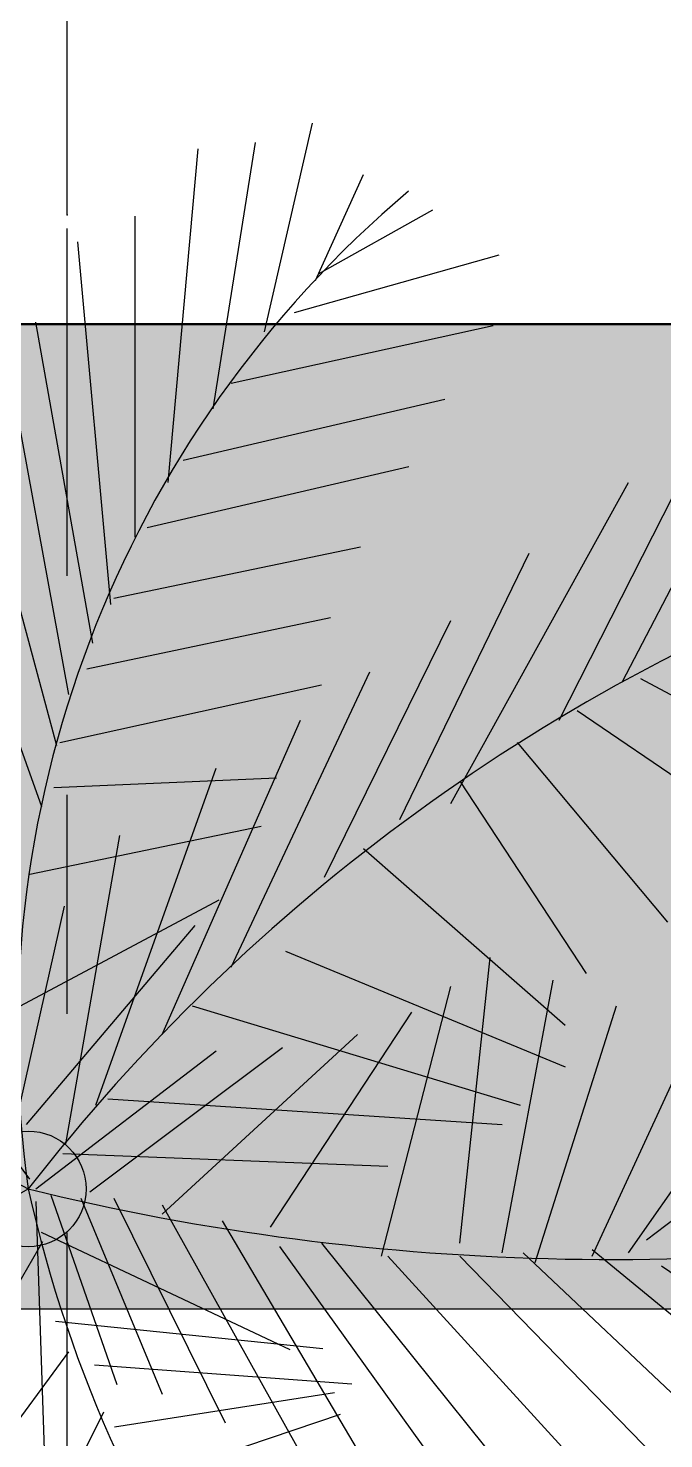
# Model space of a CAD drawing. Header units: millimetres. Extents: x 10610 to 10705, y -16613.7 to -16584.2.
# Drawn here: x 10617.248 to 10617.538, y -16587.703 to -16587.058 of the extents above; entities that cross this region are included whole.
import ezdxf
from ezdxf.enums import TextEntityAlignment as Align

# ---------------------------------------------------------------- set-up
doc = ezdxf.new("R2010")
doc.units = ezdxf.units.MM
doc.linetypes.add('Punto & Rayas', pattern=[0.335139, 0.15875, -0.088194, 0, -0.088194])
doc.layers.add('01_GRIS 250', color=250, linetype='Continuous', lineweight=9)
doc.layers.add('Nuevo_Estructura - Forjados', color=7, linetype='Continuous')
doc.layers.add('Nuevo_Estructura - Forjados_Pluma_Nº__209', color=7, linetype='Continuous', lineweight=30, true_color=0x3e4f7b)
doc.layers.add('Nuevo_Estructura - Forjados_Pluma_Nº__219', color=7, linetype='Continuous', lineweight=13, true_color=0x404b6a)
doc.styles.add('Estilo_Generado_1', font='arial.ttf')

# ---------------------------------------------------------------- blocks, each defined once
blk = doc.blocks.new('A$C3BDE78F2')
at = {"color": 64, "lineweight": 25}
for p, q in [((1.3223, 1.4622), (1.6759, 1.7241)), ((1.2369, 1.4448), (0.8046, 1.6951)), ((1.0874, 1.4093), (0.7718, 1.6414)), ((1.8287, 1.4458), (2.2871, 1.6095)), ((1.0054, 1.3617), (0.6015, 1.562)), ((1.9116, 1.4253), (2.3526, 1.544)), ((1.9815, 1.409), (2.4748, 1.499)), ((1.3369, 1.4948), (1.6933, 1.4149)), ((1.3965, 1.4663), (1.6672, 1.2371)), ((1.558, 1.4745), (1.7021, 1.2043)), ((1.737, 1.4622), (1.8025, 1.1471)), ((1.2917, 1.454), (0.6937, 1.4335)), ((1.2499, 1.4464), (1.0904, 1.1085)), ((1.3092, 1.454), (1.4969, 1.2084)), ((2.0513, 1.3762), (2.4879, 1.454)), ((1.3005, 1.4335), (1.0429, 1.3435)), ((1.1291, 1.4269), (1.0917, 1.0633)), ((1.8549, 1.4294), (1.868, 1.1266)), ((1.916, 1.4212), (1.9946, 1.0652)), ((1.3572, 1.4172), (1.3398, 0.9752)), ((1.3703, 1.4131), (1.7894, 1.3394)), ((1.2961, 1.3926), (1.0298, 1.2821)), ((2.0164, 1.3844), (2.0863, 1.0529)), ((2.1037, 1.3517), (2.597, 1.3967)), ((1.0698, 1.374), (1.0439, 1.0242)), ((1.3048, 1.3803), (1.5013, 1.1184)), ((1.4227, 1.3721), (1.8811, 1.2084)), ((0.9853, 1.3468), (1.0321, 1.0474)), ((1.2961, 1.3476), (0.9905, 1.1962)), ((1.4314, 1.3558), (1.3965, 0.8197)), ((2.1124, 1.3476), (2.1823, 1.012)), ((0.9104, 1.3125), (1.0023, 1.0395)), ((2.1954, 1.3189), (2.6319, 1.3189)), ((2.2085, 1.3026), (2.2914, 0.9465)), ((1.2874, 1.2821), (0.9207, 1.0775)), ((1.2743, 1.2821), (1.5187, 1.0161)), ((1.5187, 1.2821), (1.9466, 1.0939)), ((2.2696, 1.2739), (2.7236, 1.233)), ((2.3002, 1.2535), (2.3831, 0.8974)), ((1.558, 1.2412), (1.4227, 0.7951)), ((2.37, 1.2125), (2.7323, 1.1552)), ((1.2655, 1.2003), (0.8639, 0.9629)), ((1.6104, 1.188), (2.012, 0.9997)), ((2.4049, 1.188), (2.4835, 0.8319)), ((1.2568, 1.1348), (1.5493, 0.9424)), ((2.4748, 1.143), (2.7585, 1.0775)), ((1.2306, 1.1225), (0.8552, 0.8524)), ((1.6322, 1.1143), (1.4751, 0.7337)), ((2.501, 1.102), (2.5796, 0.8237)), ((1.235, 1.0652), (0.8377, 0.746)), ((1.7327, 1.0611), (2.0819, 0.8892)), ((2.5446, 1.0734), (2.6887, 1.0079)), ((2.5534, 1.0693), (2.6407, 0.9138)), ((1.7719, 1.0079), (1.5318, 0.7337)), ((1.2175, 0.9834), (1.5842, 0.8892)), ((1.2175, 0.9752), (0.8858, 0.6723)), ((1.8112, 0.9588), (2.1736, 0.7828)), ((1.8331, 0.8892), (2.2696, 0.6478)), ((1.2175, 0.877), (0.877, 0.5455)), ((1.235, 0.877), (1.6235, 0.836)), ((1.8636, 0.877), (1.6017, 0.7051)), ((1.2219, 0.8197), (1.593, 0.7501)), ((1.2219, 0.791), (0.8858, 0.435)), ((1.916, 0.7992), (1.6715, 0.5946)), ((1.2088, 0.7746), (1.558, 0.6641)), ((1.9466, 0.7419), (2.3089, 0.5577)), ((1.9597, 0.7173), (1.7588, 0.4227)), ((1.2263, 0.6969), (0.9338, 0.3408)), ((1.2175, 0.6969), (1.51, 0.5618)), ((1.9989, 0.656), (2.3133, 0.4923)), ((1.2219, 0.6478), (1.462, 0.48)), ((1.2394, 0.6232), (1.462, 0.3327)), ((2.0033, 0.6314), (1.82, 0.2917)), ((1.2044, 0.6028), (0.9774, 0.2713))]:
    blk.add_line(p, q, dxfattribs=at)
blk.add_circle((1.3088, 1.4642), 0.0787, dxfattribs=at)
for centre, radius, start, end in [((2.0453, 1.8943), 0.8529, 92.1665, 210.2856), ((2.4541, 0.8538), 1.2978, 82.9277, 151.9425), ((1.5195, -0.0223), 1.5013, 40.2097, 98.065), ((1.7056, -0.3138), 1.8217, 102.5794, 150.2919), ((4.5515, 0.6699), 3.3386, 166.2356, 191.5745), ((-0.2939, -0.6019), 2.6148, 19.8421, 52.1981)]:
    blk.add_arc(centre, radius, start, end, dxfattribs=at)
blk = doc.blocks.new('Marcador de red estándar')
at = {"layer": 'Nuevo_Estructura - Forjados_Pluma_Nº__209', "color": 167, "linetype": 'Punto & Rayas', "lineweight": 30, "true_color": 0x3e4f7b}
for p, q in [((7.9, 0), (9.9, 0)), ((9.9, 0), (10.9, 0))]:
    blk.add_line(p, q, dxfattribs=at)
blk.add_point((9.9, 0), dxfattribs=at)
blk.add_point((9.9, 0), dxfattribs=at)
at = {"layer": 'Nuevo_Estructura - Forjados_Pluma_Nº__219', "color": 167, "lineweight": 13, "true_color": 0x404b6a, "style": 'Estilo_Generado_1'}
for tag, p in [('AC_MarkerText_1_0', (-10.9725, -0.04)), ('AC_MarkerText_1_1', (11.2275, -0.04))]:
    blk.add_attdef(tag, text='', height=0.175, rotation=270, dxfattribs=at).set_placement(p, align=Align.TOP_CENTER)
blk = doc.blocks.new('fdvfvfdvdf')
at = {"layer": 'Nuevo_Estructura - Forjados', "color": 8, "linetype": 'Continuous', "lineweight": 15, "rotation": 90}
blk.add_blockref('Marcador de red estándar', (10602.80275, -16562.19313), dxfattribs=at)

msp = doc.modelspace()

# ---------------------------------------------------------------- hatches: boundary and pattern name
at = {"layer": '01_GRIS 250', "true_color": 0x7f7048}
h = msp.add_hatch(dxfattribs=at)
h.set_pattern_fill('AR-CONC', color=47, scale=0.0009, angle=1575, style=0)
h.set_pattern_definition([(185, (105.29396, -170.64377), (-0.1057980415, 0.1260851853), [0.017145, -0.188595]), (130, (105.29396, -170.64377), (-0.0991590557, -0.1440166078), [0.013716, -0.1508765258]), (235.4514447, (105.28515, -170.63326), (-0.2049570919, -0.0179314179), [0.0145710079, -0.1602812201]), (181.1842, (105.26164, -170.6761), (-0.1457580716, 0.199269219), [0.0257175, -0.2828925]), (231.6355576, (105.2495, -170.6595), (-0.3085440873, -0.0063779557), [0.0218565208, -0.2404220473]), (126.1841512, (105.26164, -170.6761), (-0.3085440873, -0.0063779557), [0.0205739704, -0.2263137587]), (156, (105.25355, -170.65185), (-0.0314056342, 0.1615679814), [0.017145, -0.188595]), (101, (105.25355, -170.65185), (-0.1565470739, -0.0778859339), [0.013716, -0.150876]), (206.451445, (105.25094, -170.63839), (-0.1879527084, 0.0836820467), [0.0145710079, -0.1602809438]), (172.5, (105.293964, -170.643767), (-0.0557760723, -0.05184492216), [0, -0.1490472, 0, -0.153162, 0, -0.1514475]), (142.5, (105.293964, -170.64377), (-0.10627830025, -0.0212307546), [0, -0.0873252, 0, -0.1456182, 0, -0.0577215]), (102.5, (105.33001, -170.679814), (-0.08264357602, 0.08993507673), [0, -0.05715, 0, -0.178308, 0, -0.236601]), (92.5, (105.34618, -170.69598), (-0.1104501536, 0.078087514), [0, -0.074295, 0, -0.1184148, 0, -0.168021])])
h.paths.add_polyline_path([(10621.76556, -16587.1935), (10615.06556, -16587.1935), (10615.06556, -16587.6435), (10621.76556, -16587.6435)])

# ---------------------------------------------------------------- linework, layer by layer
for p, q in [((10621.76556, -16587.1935), (10615.06556, -16587.1935)), ((10621.76556, -16587.6435), (10615.06556, -16587.6435))]:
    msp.add_line(p, q)
at = {"color": 251, "lineweight": 50, "true_color": 0x636466}
msp.add_lwpolyline([(10614.91556, -16587.0435), (10621.91556, -16587.0435), (10621.91556, -16588.5935), (10621.76556, -16588.5935), (10621.76556, -16587.1935), (10615.06556, -16587.1935), (10615.06556, -16588.5935), (10614.91556, -16588.5935), (10614.91556, -16587.0435)], dxfattribs=at)

# ---------------------------------------------------------------- block references
msp.add_blockref('fdvfvfdvdf', (14.46282, -34.85037))
at = {"xscale": 0.3358980744271619, "yscale": 0.3358980744271619, "zscale": 0.3358980744271619, "rotation": 90}
msp.add_blockref('A$C3BDE78F2', (10617.73963, -16588.02821), dxfattribs=at)

doc.saveas('drawing.dxf')
